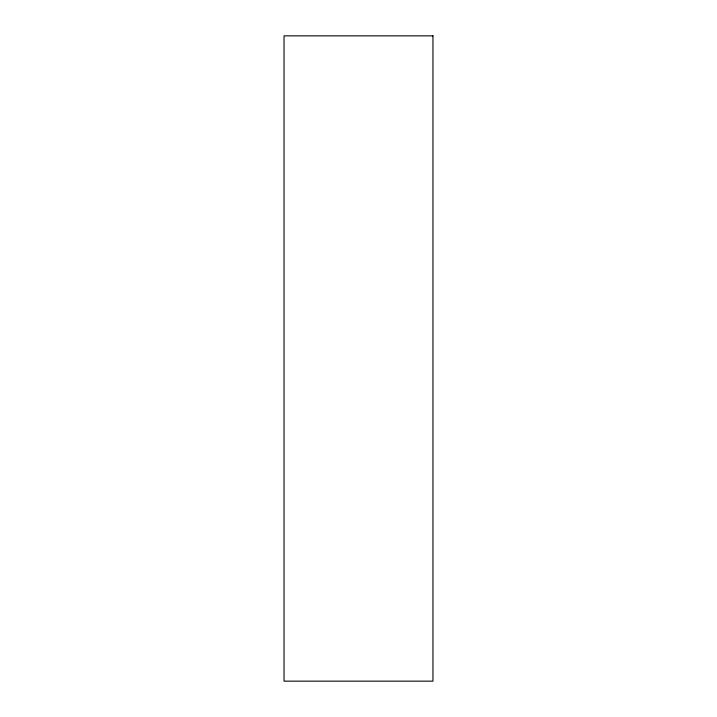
<?xml version="1.0" encoding="UTF-8"?>
<svg xmlns="http://www.w3.org/2000/svg" width="717" height="717" viewBox="0 0 717 717"><rect width="100%" height="100%" fill="white"/><g stroke="black" fill="none" stroke-linecap="round" stroke-linejoin="round"><path stroke-width="1.08" d="M432.96 35.85L284.04 35.85L284.04 681.15L432.96 681.15L432.96 35.85"/></g></svg>
